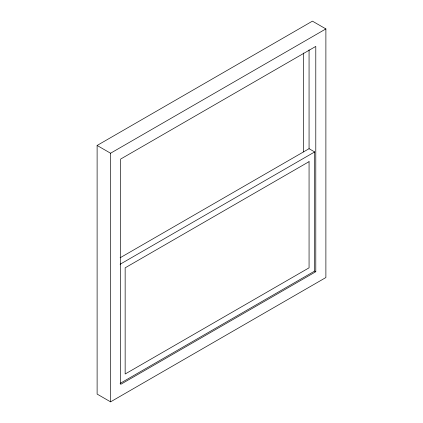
<?xml version="1.0" encoding="UTF-8"?>
<svg xmlns="http://www.w3.org/2000/svg" width="423" height="423" viewBox="0 0 423 423"><rect width="100%" height="100%" fill="white"/><g stroke="black" fill="none" stroke-linecap="round" stroke-linejoin="round"><path stroke-width="0.63" d="M97.116 145.459L312.428 21.15L325.884 28.917L325.884 277.541L110.572 401.85L97.116 394.083L97.116 145.459L110.572 153.226L325.884 28.917M120.116 257.787L309.065 148.7L314.67 151.936L314.67 271.069L120.116 383.391M120.116 264.259L314.67 151.936M315.791 271.714L120.666 384.37L120.666 159.053L315.791 46.398L315.791 271.714L314.67 271.069M309.065 49.877L309.065 148.7M303.455 53.007L303.455 151.936M110.572 153.226L110.572 401.85M309.065 161.649L125.15 267.828L125.15 374.011L309.065 267.828L309.065 161.649"/></g></svg>
